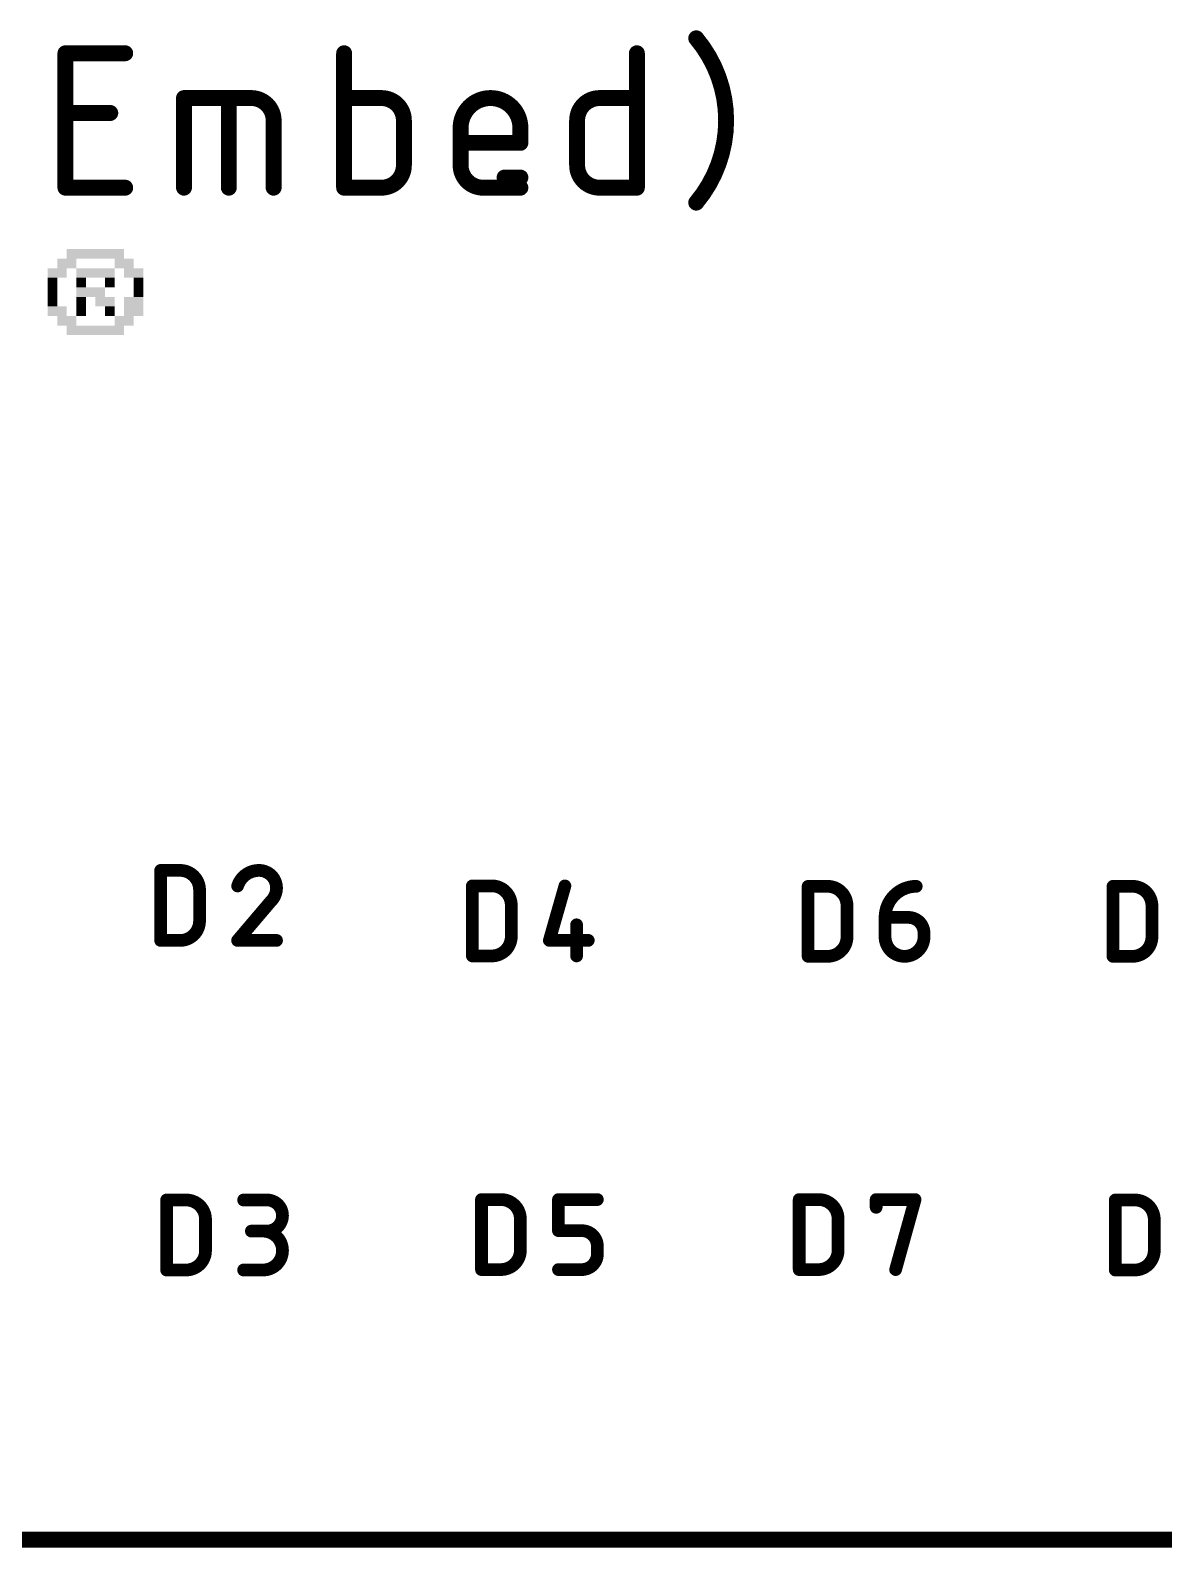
# Model space of a CAD drawing. Extents: x 0 to 61.9, y -6.1 to 59.4.
# Drawn here: x 16.26 to 25.3, y 7.56 to 19.67 of the extents above; entities that cross this region are included whole.
import ezdxf

# ---------------------------------------------------------------- set-up
doc = ezdxf.new("R2010")
doc.units = 0
doc.layers.add('21', color=253, linetype='CONTINUOUS')

# ---------------------------------------------------------------- blocks, each defined once
blk = doc.blocks.new('RECT')
blk.add_solid([(-0.5, -0.5), (0.5, -0.5), (-0.5, 0.5), (0.5, 0.5)])

msp = doc.modelspace()

# ---------------------------------------------------------------- linework, layer by layer
at = {"layer": '21'}
for points, const_width in [([(21.5946, 19.6227, 1), (21.5459, 19.5819)], 0.0635), ([(21.8087, 18.9466, 0.1762), (21.5703, 19.6023)], 0.127), ([(16.5371, 19.5148, 1), (16.5371, 19.4513)], 0.0635), ([(16.5689, 19.4831, 1), (16.5054, 19.4831)], 0.0635), ([(17.014, 19.4513, 1), (17.014, 19.5148)], 0.0635), ([(18.7925, 19.4831, 1), (18.729, 19.4831)], 0.0635), ([(21.1284, 19.4831, 1), (21.0649, 19.4831)], 0.0635), ([(17.5148, 19.1254, 1), (17.4513, 19.1254)], 0.0635), ([(17.4831, 19.1572, 1), (17.4831, 19.0937)], 0.0635), ([(17.8725, 19.1254, 1), (17.809, 19.1254)], 0.0635), ([(18.0196, 19.1572, 1), (18.0196, 19.0937)], 0.0635), ([(18.1984, 18.9466, 0.4142), (18.0196, 19.1254)], 0.127), ([(18.0196, 19.0937, 1), (18.0196, 19.1572)], 0.0635), ([(18.7607, 19.1572, 1), (18.7607, 19.0937)], 0.0635), ([(19.0588, 19.1572, 1), (19.0588, 19.0937)], 0.0635), ([(19.2376, 18.9466, 0.4142), (19.0588, 19.1254)], 0.127), ([(19.0588, 19.0937, 1), (19.0588, 19.1572)], 0.0635), ([(20.1672, 18.887, 1), (19.6903, 18.887)], 0.127), ([(20.7986, 19.1254, 0.4142), (20.6198, 18.9466)], 0.127), ([(20.7986, 19.1572, 1), (20.7986, 19.0937)], 0.0635), ([(20.7986, 19.0937, 1), (20.7986, 19.1572)], 0.0635), ([(21.0967, 19.0937, 1), (21.0967, 19.1572)], 0.0635), ([(16.5371, 19.038, 1), (16.5371, 18.9745)], 0.0635), ([(16.8948, 18.9745, 1), (16.8948, 19.038)], 0.0635), ([(18.2301, 18.9466, 1), (18.1666, 18.9466)], 0.0635), ([(18.1666, 18.9466, 1), (18.2301, 18.9466)], 0.0635), ([(19.2694, 18.9466, 1), (19.2059, 18.9466)], 0.0635), ([(19.2059, 18.9466, 1), (19.2694, 18.9466)], 0.0635), ([(19.722, 18.887, 1), (19.6585, 18.887)], 0.0635), ([(19.6585, 18.887, 1), (19.722, 18.887)], 0.0635), ([(20.1989, 18.887, 1), (20.1354, 18.887)], 0.0635), ([(20.1354, 18.887, 1), (20.1989, 18.887)], 0.0635), ([(20.6516, 18.9466, 1), (20.5881, 18.9466)], 0.0635), ([(20.5881, 18.9466, 1), (20.6516, 18.9466)], 0.0635), ([(21.5703, 18.2909, 0.1762), (21.8087, 18.9466)], 0.127), ([(21.8404, 18.9466, 1), (21.777, 18.9466)], 0.0635), ([(21.777, 18.9466, 1), (21.8404, 18.9466)], 0.0635), ([(19.6903, 18.7995, 1), (19.6903, 18.736)], 0.0635), ([(20.1354, 18.7678, 1), (20.1989, 18.7678)], 0.0635), ([(20.1672, 18.736, 1), (20.1672, 18.7995)], 0.0635), ([(19.0588, 18.4101, 0.4142), (19.2376, 18.5889)], 0.127), ([(19.2694, 18.5889, 1), (19.2059, 18.5889)], 0.0635), ([(19.722, 18.5889, 1), (19.6585, 18.5889)], 0.0635), ([(19.6903, 18.5889, 0.4142), (19.8691, 18.4101)], 0.127), ([(20.6198, 18.5889, 0.4142), (20.7986, 18.4101)], 0.127), ([(20.6516, 18.5889, 1), (20.5881, 18.5889)], 0.0635), ([(19.2059, 18.5889, 1), (19.2694, 18.5889)], 0.0635), ([(19.6585, 18.5889, 1), (19.722, 18.5889)], 0.0635), ([(20.0406, 18.5229, 1), (20.0406, 18.4595)], 0.0635), ([(20.1676, 18.4595, 1), (20.1676, 18.5229)], 0.0635), ([(20.5881, 18.5889, 1), (20.6516, 18.5889)], 0.0635), ([(16.5371, 18.4418, 1), (16.5371, 18.3783)], 0.0635), ([(16.5054, 18.4101, 1), (16.5689, 18.4101)], 0.0635), ([(17.014, 18.3783, 1), (17.014, 18.4418)], 0.0635), ([(17.4513, 18.4101, 1), (17.5148, 18.4101)], 0.0635), ([(17.809, 18.4101, 1), (17.8725, 18.4101)], 0.0635), ([(18.1666, 18.4101, 1), (18.2301, 18.4101)], 0.0635), ([(18.7607, 18.4418, 1), (18.7607, 18.3783)], 0.0635), ([(18.729, 18.4101, 1), (18.7925, 18.4101)], 0.0635), ([(19.0588, 18.4418, 1), (19.0588, 18.3783)], 0.0635), ([(19.0588, 18.3783, 1), (19.0588, 18.4418)], 0.0635), ([(19.8691, 18.4418, 1), (19.8691, 18.3783)], 0.0635), ([(19.8691, 18.3783, 1), (19.8691, 18.4418)], 0.0635), ([(20.1672, 18.3783, 1), (20.1672, 18.4418)], 0.0635), ([(20.7986, 18.4418, 1), (20.7986, 18.3783)], 0.0635), ([(20.7986, 18.3783, 1), (20.7986, 18.4418)], 0.0635), ([(21.0649, 18.4101, 1), (21.1284, 18.4101)], 0.0635), ([(21.0967, 18.3783, 1), (21.0967, 18.4418)], 0.0635), ([(21.5459, 18.3113, 1), (21.5946, 18.2705)], 0.0635), ([(17.3222, 12.9614, 1), (17.2714, 12.9614)], 0.0508), ([(17.2968, 12.9868, 1), (17.2968, 12.936)], 0.0508), ([(17.6072, 12.8062, 0.4142), (17.452, 12.9614)], 0.1016), ([(17.452, 12.9868, 1), (17.452, 12.936)], 0.0508), ([(17.452, 12.936, 1), (17.452, 12.9868)], 0.0508), ([(18.0817, 12.9614, 0.3252), (17.9109, 12.8373)], 0.1016), ([(18.2214, 12.8217, 0.4142), (18.0817, 12.9614)], 0.1016), ([(18.0817, 12.9868, 1), (18.0817, 12.936)], 0.0508), ([(18.0817, 12.936, 1), (18.0817, 12.9868)], 0.0508), ([(17.6326, 12.8062, 1), (17.5818, 12.8062)], 0.0508), ([(17.8868, 12.8451, 1), (17.9351, 12.8294)], 0.0508), ([(18.1748, 12.7131, 0.2053), (18.2214, 12.8217)], 0.1016), ([(18.2468, 12.8217, 1), (18.196, 12.8217)], 0.0508), ([(18.196, 12.8217, 1), (18.2468, 12.8217)], 0.0508), ([(19.8094, 12.8378, 1), (19.7586, 12.8378)], 0.0508), ([(19.784, 12.8632, 1), (19.784, 12.8124)], 0.0508), ([(20.0945, 12.6825, 0.4142), (19.9392, 12.8378)], 0.1016), ([(19.9392, 12.8632, 1), (19.9392, 12.8124)], 0.0508), ([(19.9392, 12.8124, 1), (19.9392, 12.8632)], 0.0508), ([(20.5468, 12.8308, 1), (20.4979, 12.8447)], 0.0508), ([(22.4882, 12.8344, 1), (22.4374, 12.8344)], 0.0508), ([(22.4628, 12.8598, 1), (22.4628, 12.809)], 0.0508), ([(22.7733, 12.6792, 0.4142), (22.618, 12.8344)], 0.1016), ([(22.618, 12.8598, 1), (22.618, 12.809)], 0.0508), ([(22.618, 12.809, 1), (22.618, 12.8598)], 0.0508), ([(23.3253, 12.8344, 0.4142), (23.077, 12.5861)], 0.1016), ([(23.3253, 12.809, 1), (23.3253, 12.8598)], 0.0508), ([(24.9209, 12.8344, 1), (24.8701, 12.8344)], 0.0508), ([(24.8955, 12.8598, 1), (24.8955, 12.809)], 0.0508), ([(25.206, 12.6792, 0.4142), (25.0508, 12.8344)], 0.1016), ([(25.0508, 12.8598, 1), (25.0508, 12.809)], 0.0508), ([(25.0508, 12.809, 1), (25.0508, 12.8598)], 0.0508), ([(17.5818, 12.8062, 1), (17.6326, 12.8062)], 0.0508), ([(18.1573, 12.7315, 1), (18.1923, 12.6947)], 0.0508), ([(18.1942, 12.6966, 1), (18.1555, 12.7295)], 0.0508), ([(20.1199, 12.6825, 1), (20.0691, 12.6825)], 0.0508), ([(22.7987, 12.6792, 1), (22.7479, 12.6792)], 0.0508), ([(25.2314, 12.6792, 1), (25.1806, 12.6792)], 0.0508), ([(17.452, 12.4026, 0.4142), (17.6072, 12.5579)], 0.1016), ([(17.6326, 12.5579, 1), (17.5818, 12.5579)], 0.0508), ([(20.0691, 12.6825, 1), (20.1199, 12.6825)], 0.0508), ([(22.7479, 12.6792, 1), (22.7987, 12.6792)], 0.0508), ([(23.077, 12.6115, 1), (23.077, 12.5607)], 0.0508), ([(23.1024, 12.5861, 1), (23.0516, 12.5861)], 0.0508), ([(23.0516, 12.5861, 1), (23.1024, 12.5861)], 0.0508), ([(23.3874, 12.4619, 0.4142), (23.2633, 12.5861)], 0.1016), ([(23.2633, 12.6115, 1), (23.2633, 12.5607)], 0.0508), ([(23.2633, 12.5607, 1), (23.2633, 12.6115)], 0.0508), ([(25.1806, 12.6792, 1), (25.2314, 12.6792)], 0.0508), ([(17.5818, 12.5579, 1), (17.6326, 12.5579)], 0.0508), ([(19.9392, 12.279, 0.4142), (20.0945, 12.4342)], 0.1016), ([(20.1199, 12.4342, 1), (20.0691, 12.4342)], 0.0508), ([(20.6409, 12.5273, 1), (20.5901, 12.5273)], 0.0508), ([(22.618, 12.2756, 0.4142), (22.7733, 12.4309)], 0.1016), ([(22.7987, 12.4309, 1), (22.7479, 12.4309)], 0.0508), ([(23.077, 12.4309, 1), (23.3874, 12.4309)], 0.1016), ([(23.1024, 12.4309, 1), (23.0516, 12.4309)], 0.0508), ([(23.4128, 12.4619, 1), (23.362, 12.4619)], 0.0508), ([(23.362, 12.4619, 1), (23.4128, 12.4619)], 0.0508), ([(23.4128, 12.4309, 1), (23.362, 12.4309)], 0.0508), ([(25.0508, 12.2756, 0.4142), (25.206, 12.4309)], 0.1016), ([(25.2314, 12.4309, 1), (25.1806, 12.4309)], 0.0508), ([(17.2968, 12.428, 1), (17.2968, 12.3772)], 0.0508), ([(17.2714, 12.4026, 1), (17.3222, 12.4026)], 0.0508), ([(17.452, 12.428, 1), (17.452, 12.3772)], 0.0508), ([(17.452, 12.3772, 1), (17.452, 12.428)], 0.0508), ([(17.9109, 12.428, 1), (17.9109, 12.3772)], 0.0508), ([(17.8916, 12.4191, 1), (17.9303, 12.3862)], 0.0508), ([(18.2214, 12.3772, 1), (18.2214, 12.428)], 0.0508), ([(20.0691, 12.4342, 1), (20.1199, 12.4342)], 0.0508), ([(20.3982, 12.4285, 1), (20.3982, 12.3777)], 0.0508), ([(20.3738, 12.4101, 1), (20.4226, 12.3962)], 0.0508), ([(20.7086, 12.3777, 1), (20.7086, 12.4285)], 0.0508), ([(22.7479, 12.4309, 1), (22.7987, 12.4309)], 0.0508), ([(23.0516, 12.4309, 1), (23.1024, 12.4309)], 0.0508), ([(23.362, 12.4309, 1), (23.4128, 12.4309)], 0.0508), ([(25.1806, 12.4309, 1), (25.2314, 12.4309)], 0.0508), ([(19.784, 12.3044, 1), (19.784, 12.2536)], 0.0508), ([(19.7586, 12.279, 1), (19.8094, 12.279)], 0.0508), ([(19.9392, 12.3044, 1), (19.9392, 12.2536)], 0.0508), ([(19.9392, 12.2536, 1), (19.9392, 12.3044)], 0.0508), ([(20.5901, 12.279, 1), (20.6409, 12.279)], 0.0508), ([(22.4628, 12.301, 1), (22.4628, 12.2502)], 0.0508), ([(22.4374, 12.2756, 1), (22.4882, 12.2756)], 0.0508), ([(22.618, 12.301, 1), (22.618, 12.2502)], 0.0508), ([(22.618, 12.2502, 1), (22.618, 12.301)], 0.0508), ([(24.8955, 12.301, 1), (24.8955, 12.2502)], 0.0508), ([(24.8701, 12.2756, 1), (24.9209, 12.2756)], 0.0508), ([(25.0508, 12.301, 1), (25.0508, 12.2502)], 0.0508), ([(25.0508, 12.2502, 1), (25.0508, 12.301)], 0.0508), ([(17.3699, 10.3312, 1), (17.3191, 10.3312)], 0.0508), ([(17.3445, 10.3566, 1), (17.3445, 10.3058)], 0.0508), ([(17.6549, 10.176, 0.4142), (17.4997, 10.3312)], 0.1016), ([(17.4997, 10.3566, 1), (17.4997, 10.3058)], 0.0508), ([(17.4997, 10.3058, 1), (17.4997, 10.3566)], 0.0508), ([(17.9587, 10.3566, 1), (17.9587, 10.3058)], 0.0508), ([(18.1449, 10.0829, 1), (18.1449, 10.3312)], 0.1016), ([(18.1449, 10.3566, 1), (18.1449, 10.3058)], 0.0508), ([(18.1449, 10.3058, 1), (18.1449, 10.3566)], 0.0508), ([(19.8821, 10.3346, 1), (19.8313, 10.3346)], 0.0508), ([(19.8567, 10.36, 1), (19.8567, 10.3092)], 0.0508), ([(20.1671, 10.1794, 0.4142), (20.0119, 10.3346)], 0.1016), ([(20.0119, 10.36, 1), (20.0119, 10.3092)], 0.0508), ([(20.0119, 10.3092, 1), (20.0119, 10.36)], 0.0508), ([(20.4963, 10.3346, 1), (20.4455, 10.3346)], 0.0508), ([(20.4709, 10.36, 1), (20.4709, 10.3092)], 0.0508), ([(20.7813, 10.3092, 1), (20.7813, 10.36)], 0.0508), ([(22.4171, 10.3346, 1), (22.3663, 10.3346)], 0.0508), ([(22.3917, 10.36, 1), (22.3917, 10.3092)], 0.0508), ([(22.7022, 10.1794, 0.4142), (22.5469, 10.3346)], 0.1016), ([(22.5469, 10.36, 1), (22.5469, 10.3092)], 0.0508), ([(22.5469, 10.3092, 1), (22.5469, 10.36)], 0.0508), ([(23.0313, 10.3346, 1), (22.9805, 10.3346)], 0.0508), ([(23.0059, 10.36, 1), (23.0059, 10.3092)], 0.0508), ([(22.9805, 10.2725, 1), (23.0313, 10.2725)], 0.0508), ([(23.3408, 10.3278, 1), (23.2919, 10.3414)], 0.0508), ([(23.3163, 10.3092, 1), (23.3163, 10.36)], 0.0508), ([(24.9395, 10.3312, 1), (24.8887, 10.3312)], 0.0508), ([(24.9141, 10.3566, 1), (24.9141, 10.3058)], 0.0508), ([(25.2246, 10.176, 0.4142), (25.0693, 10.3312)], 0.1016), ([(25.0693, 10.3566, 1), (25.0693, 10.3058)], 0.0508), ([(25.0693, 10.3058, 1), (25.0693, 10.3566)], 0.0508), ([(17.6803, 10.176, 1), (17.6295, 10.176)], 0.0508), ([(17.6295, 10.176, 1), (17.6803, 10.176)], 0.0508), ([(20.1925, 10.1794, 1), (20.1417, 10.1794)], 0.0508), ([(20.1417, 10.1794, 1), (20.1925, 10.1793)], 0.0508), ([(22.7276, 10.1794, 1), (22.6768, 10.1794)], 0.0508), ([(22.6768, 10.1794, 1), (22.7276, 10.1793)], 0.0508), ([(25.25, 10.176, 1), (25.1992, 10.176)], 0.0508), ([(25.1992, 10.176, 1), (25.25, 10.176)], 0.0508), ([(18.0207, 10.1083, 1), (18.0207, 10.0575)], 0.0508), ([(18.1139, 9.7724, 1), (18.1139, 10.0829)], 0.1016), ([(18.1139, 10.1083, 1), (18.1139, 10.0575)], 0.0508), ([(18.1449, 10.1083, 1), (18.1449, 10.0575)], 0.0508), ([(18.1449, 10.0575, 1), (18.1449, 10.1083)], 0.0508), ([(20.4709, 10.1116, 1), (20.4709, 10.0608)], 0.0508), ([(20.4455, 10.0862, 1), (20.4963, 10.0862)], 0.0508), ([(20.7813, 9.962, 0.4142), (20.6571, 10.0862)], 0.1016), ([(20.6571, 10.1116, 1), (20.6571, 10.0608)], 0.0508), ([(20.6571, 10.0608, 1), (20.6571, 10.1116)], 0.0508), ([(17.4997, 9.7724, 0.4142), (17.6549, 9.9277)], 0.1016), ([(17.6803, 9.9277, 1), (17.6295, 9.9277)], 0.0508), ([(17.6295, 9.9277, 1), (17.6803, 9.9277)], 0.0508), ([(20.0119, 9.7758, 0.4142), (20.1671, 9.931)], 0.1016), ([(20.1925, 9.931, 1), (20.1417, 9.931)], 0.0508), ([(20.1417, 9.931, 1), (20.1925, 9.931)], 0.0508), ([(20.6571, 9.7758, 0.4142), (20.7813, 9.9)], 0.1016), ([(20.8067, 9.962, 1), (20.7559, 9.962)], 0.0508), ([(20.7559, 9.962, 1), (20.8067, 9.962)], 0.0508), ([(20.8067, 9.8999, 1), (20.7559, 9.9)], 0.0508), ([(22.5469, 9.7758, 0.4142), (22.7022, 9.931)], 0.1016), ([(22.7276, 9.931, 1), (22.6768, 9.931)], 0.0508), ([(22.6768, 9.931, 1), (22.7276, 9.931)], 0.0508), ([(25.0693, 9.7724, 0.4142), (25.2246, 9.9277)], 0.1016), ([(25.25, 9.9277, 1), (25.1992, 9.9277)], 0.0508), ([(25.1992, 9.9277, 1), (25.25, 9.9277)], 0.0508), ([(17.3445, 9.7978, 1), (17.3445, 9.747)], 0.0508), ([(17.4997, 9.7978, 1), (17.4997, 9.747)], 0.0508), ([(17.4997, 9.747, 1), (17.4997, 9.7978)], 0.0508), ([(17.9587, 9.7978, 1), (17.9587, 9.747)], 0.0508), ([(18.1139, 9.7978, 1), (18.1139, 9.747)], 0.0508), ([(18.1139, 9.747, 1), (18.1139, 9.7978)], 0.0508), ([(19.8567, 9.8012, 1), (19.8567, 9.7504)], 0.0508), ([(20.0119, 9.8012, 1), (20.0119, 9.7504)], 0.0508), ([(20.0119, 9.7504, 1), (20.0119, 9.8012)], 0.0508), ([(20.4709, 9.8012, 1), (20.4709, 9.7504)], 0.0508), ([(20.6571, 9.8012, 1), (20.6571, 9.7504)], 0.0508), ([(20.6571, 9.7504, 1), (20.6571, 9.8012)], 0.0508), ([(20.7559, 9.9, 1), (20.8067, 9.9)], 0.0508), ([(22.3917, 9.8012, 1), (22.3917, 9.7504)], 0.0508), ([(22.5469, 9.8012, 1), (22.5469, 9.7504)], 0.0508), ([(22.5469, 9.7504, 1), (22.5469, 9.8012)], 0.0508), ([(24.9141, 9.7978, 1), (24.9141, 9.747)], 0.0508), ([(25.0693, 9.7978, 1), (25.0693, 9.747)], 0.0508), ([(25.0693, 9.747, 1), (25.0693, 9.7978)], 0.0508), ([(17.3191, 9.7724, 1), (17.3699, 9.7724)], 0.0508), ([(19.8313, 9.7758, 1), (19.8821, 9.7758)], 0.0508), ([(22.3663, 9.7758, 1), (22.4171, 9.7758)], 0.0508), ([(23.1366, 9.7826, 1), (23.1856, 9.769)], 0.0508), ([(24.8887, 9.7724, 1), (24.9395, 9.7724)], 0.0508)]:
    msp.add_lwpolyline(points, format="xyb", dxfattribs=dict(at, const_width=const_width))
for points, const_width in [([(16.5371, 18.4101), (16.5371, 19.4831)], 0.127), ([(16.5371, 19.4831), (17.014, 19.4831)], 0.127), ([(18.7607, 19.4831), (18.7607, 18.4101)], 0.127), ([(21.0967, 19.4831), (21.0967, 18.4101)], 0.127), ([(17.4831, 18.4101), (17.4831, 19.1254)], 0.127), ([(17.4831, 19.1254), (18.0196, 19.1254)], 0.127), ([(17.8407, 18.4101), (17.8407, 19.1254)], 0.127), ([(19.0588, 19.1254), (18.7607, 19.1254)], 0.127), ([(20.7986, 19.1254), (21.0967, 19.1254)], 0.127), ([(16.5371, 19.0062), (16.8948, 19.0062)], 0.127), ([(18.1984, 18.9466), (18.1984, 18.4101)], 0.127), ([(19.2376, 18.5889), (19.2376, 18.9466)], 0.127), ([(19.6903, 18.5889), (19.6903, 18.887)], 0.127), ([(20.1672, 18.887), (20.1672, 18.7678)], 0.127), ([(20.6198, 18.5889), (20.6198, 18.9466)], 0.127), ([(20.1672, 18.7678), (19.6903, 18.7678)], 0.127), ([(20.0406, 18.4912), (20.1676, 18.4912)], 0.127), ([(17.014, 18.4101), (16.5371, 18.4101)], 0.127), ([(18.7607, 18.4101), (19.0588, 18.4101)], 0.127), ([(20.1672, 18.4101), (19.8691, 18.4101)], 0.127), ([(21.0967, 18.4101), (20.7986, 18.4101)], 0.127), ([(17.2968, 12.4026), (17.2968, 12.9614)], 0.1016), ([(17.2968, 12.9614), (17.452, 12.9614)], 0.1016), ([(17.6072, 12.8062), (17.6072, 12.5579)], 0.1016), ([(19.784, 12.279), (19.784, 12.8378)], 0.1016), ([(19.784, 12.8378), (19.9392, 12.8378)], 0.1016), ([(20.5224, 12.8378), (20.3982, 12.4031)], 0.1016), ([(22.4628, 12.2756), (22.4628, 12.8344)], 0.1016), ([(22.4628, 12.8344), (22.618, 12.8344)], 0.1016), ([(24.8955, 12.2756), (24.8955, 12.8344)], 0.1016), ([(24.8955, 12.8344), (25.0508, 12.8344)], 0.1016), ([(18.1748, 12.7131), (17.9109, 12.4026)], 0.1016), ([(20.0945, 12.6825), (20.0945, 12.4342)], 0.1016), ([(22.7733, 12.6792), (22.7733, 12.4309)], 0.1016), ([(25.206, 12.6792), (25.206, 12.4309)], 0.1016), ([(23.077, 12.5861), (23.2633, 12.5861)], 0.1016), ([(23.077, 12.4309), (23.077, 12.5861)], 0.1016), ([(20.6155, 12.5273), (20.6155, 12.279)], 0.1016), ([(23.3874, 12.4619), (23.3874, 12.4309)], 0.1016), ([(17.452, 12.4026), (17.2968, 12.4026)], 0.1016), ([(17.9109, 12.4026), (18.2214, 12.4026)], 0.1016), ([(20.3982, 12.4031), (20.7086, 12.4031)], 0.1016), ([(19.9392, 12.279), (19.784, 12.279)], 0.1016), ([(22.618, 12.2756), (22.4628, 12.2756)], 0.1016), ([(25.0508, 12.2756), (24.8955, 12.2756)], 0.1016), ([(17.3445, 9.7724), (17.3445, 10.3312)], 0.1016), ([(17.3445, 10.3312), (17.4997, 10.3312)], 0.1016), ([(17.9587, 10.3312), (18.1449, 10.3312)], 0.1016), ([(19.8567, 9.7758), (19.8567, 10.3346)], 0.1016), ([(19.8567, 10.3346), (20.0119, 10.3346)], 0.1016), ([(20.4709, 10.0862), (20.4709, 10.3346)], 0.1016), ([(20.4709, 10.3346), (20.7813, 10.3346)], 0.1016), ([(22.3917, 9.7758), (22.3917, 10.3346)], 0.1016), ([(22.3917, 10.3346), (22.5469, 10.3346)], 0.1016), ([(23.0059, 10.2725), (23.0059, 10.3346)], 0.1016), ([(23.0059, 10.3346), (23.3163, 10.3346)], 0.1016), ([(23.3163, 10.3346), (23.1611, 9.7758)], 0.1016), ([(24.9141, 9.7724), (24.9141, 10.3312)], 0.1016), ([(24.9141, 10.3312), (25.0693, 10.3312)], 0.1016), ([(17.6549, 10.176), (17.6549, 9.9277)], 0.1016), ([(20.1671, 10.1794), (20.1671, 9.931)], 0.1016), ([(22.7022, 10.1794), (22.7022, 9.931)], 0.1016), ([(25.2246, 10.176), (25.2246, 9.9277)], 0.1016), ([(18.1449, 10.0829), (18.0207, 10.0829)], 0.1016), ([(20.6571, 10.0862), (20.4709, 10.0862)], 0.1016), ([(20.7813, 9.9), (20.7813, 9.962)], 0.1016), ([(17.4997, 9.7724), (17.3445, 9.7724)], 0.1016), ([(17.9587, 9.7724), (18.1139, 9.7724)], 0.1016), ([(20.0119, 9.7758), (19.8567, 9.7758)], 0.1016), ([(20.4709, 9.7758), (20.6571, 9.7758)], 0.1016), ([(22.5469, 9.7758), (22.3917, 9.7758)], 0.1016), ([(25.0693, 9.7724), (24.9141, 9.7724)], 0.1016), ([(0.762, 7.62), (54.7624, 7.62)], 0.127)]:
    msp.add_lwpolyline(points, dxfattribs=dict(at, const_width=const_width))

# ---------------------------------------------------------------- block references
at = {"layer": '21', "yscale": 0.0762}
for p, xscale in [((16.5481, 17.8054), 0.1524), ((16.7767, 17.8816), 0.4572), ((17.0053, 17.8054), 0.1524), ((16.4719, 17.7292), 0.1524), ((16.4338, 17.653), 0.0762), ((16.7767, 17.7292), 0.3048), ((16.6624, 17.653), 0.0762), ((16.891, 17.653), 0.0762), ((17.0815, 17.7292), 0.1524), ((17.1196, 17.653), 0.0762), ((16.4338, 17.5768), 0.0762), ((16.7386, 17.5768), 0.2286), ((17.1196, 17.5768), 0.0762), ((16.4338, 17.5006), 0.0762), ((16.4719, 17.4244), 0.1524), ((16.6624, 17.5006), 0.0762), ((16.6624, 17.4244), 0.0762), ((16.8529, 17.5006), 0.1524), ((16.891, 17.4244), 0.0762), ((17.0815, 17.5006), 0.1524), ((17.0815, 17.4244), 0.1524), ((16.5481, 17.3482), 0.1524), ((17.0053, 17.3482), 0.1524), ((16.7767, 17.272), 0.4572)]:
    msp.add_blockref('RECT', p, dxfattribs=dict(at, xscale=xscale))

doc.saveas('drawing.dxf')
